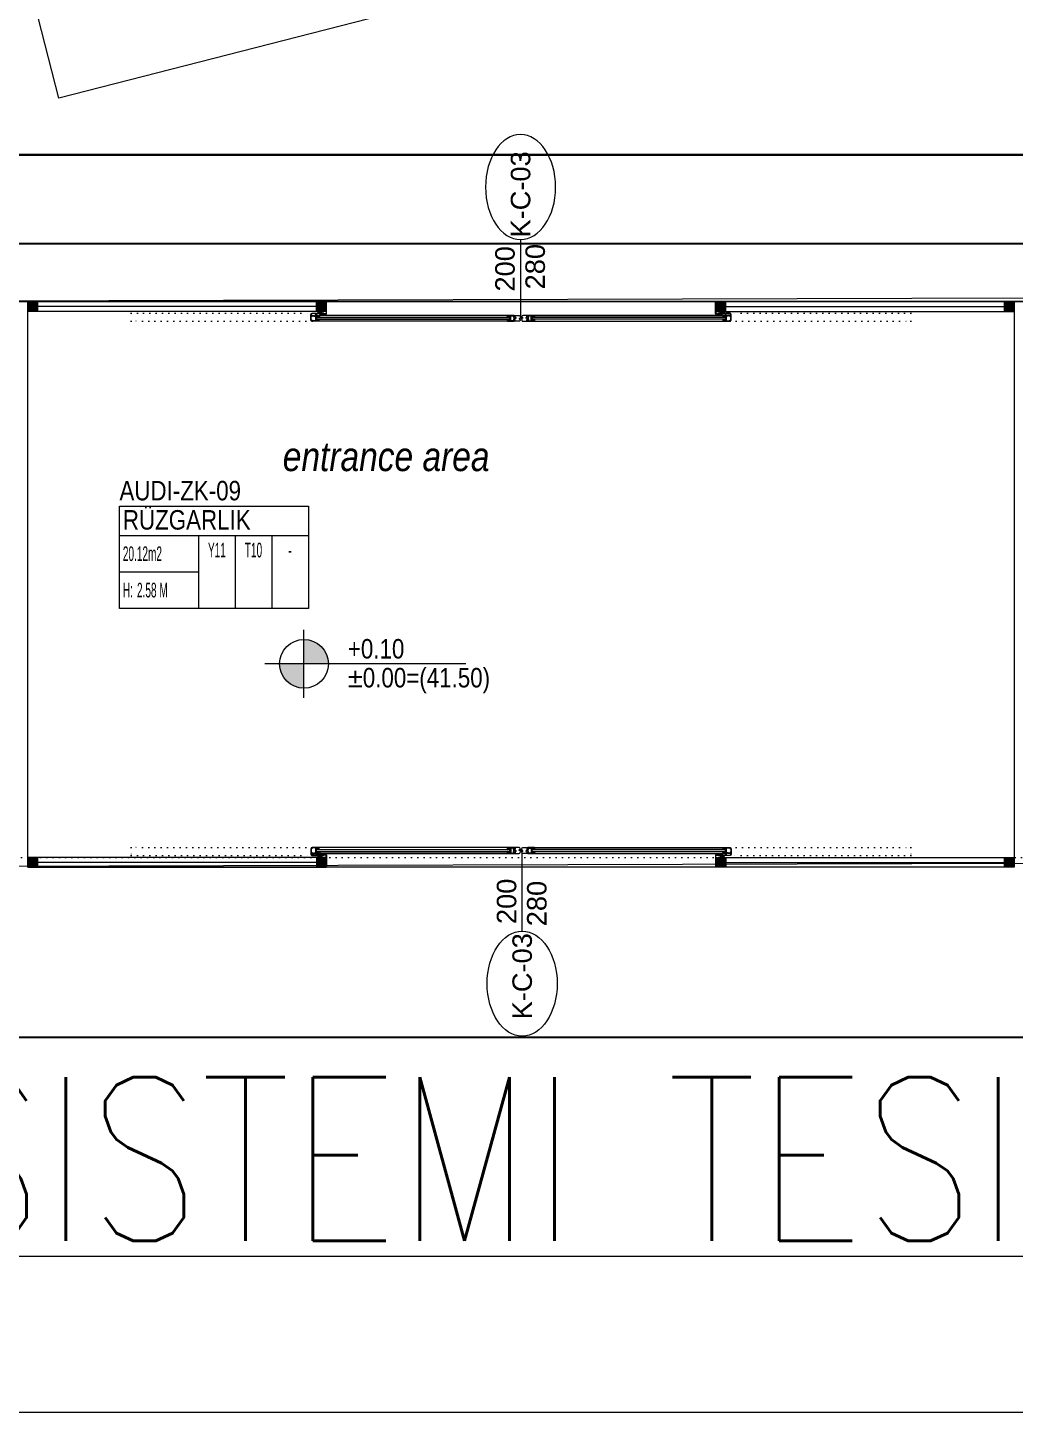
# Model space of a CAD drawing. Extents: x -2050 to 29725, y -1777 to 6820.
# Drawn here: x 3454 to 3960, y 0 to 711 of the extents above; entities that cross this region are included whole.
import ezdxf
from ezdxf.enums import TextEntityAlignment as Align

# ---------------------------------------------------------------- set-up
doc = ezdxf.new("R2010")
doc.units = 0
doc.header["$LTSCALE"] = 25
doc.header["$MEASUREMENT"] = 0
doc.linetypes.add('DOT2', pattern=[0.125, 0, -0.125])
doc.linetypes.add('HIDDEN2', pattern=[4.7625, 3.175, -1.5875])
doc.layers.get('0').update_dxf_attribs({"color": 9, "lineweight": 9})
for name, color, linetype, lineweight in [('04', 9, 'Continuous', 9), ('06D', 9, 'Continuous', 9), ('10', 9, 'Continuous', 9), ('15', 9, 'Continuous', 9), ('20', 9, 'DOT2', 9), ('21', 9, 'Continuous', 9), ('22', 8, 'Continuous', 9), ('40', 9, 'Continuous', 9), ('40A', 9, 'Continuous', 9), ('40B', 9, 'Continuous', 9), ('DATA YER', 30, 'Continuous', 30), ('E-YAZI', 7, 'Continuous', 30)]:
    doc.layers.add(name, color=color, linetype=linetype, lineweight=lineweight)
doc.styles.add('Arial', font='arial.ttf', dxfattribs={"height": 2.5})
doc.styles.add('E-YAZI', font='txttw.shx')
doc.styles.add('MuuM_TEXT-ITALIC', font='ARIALNI.TTF')
doc.styles.add('MuuM_TEXT-STANDART', font='ARIALN.TTF')

# ---------------------------------------------------------------- blocks, each defined once
blk = doc.blocks.new('0_elevationtarget-p')
h = blk.add_hatch(color=256)
h.paths.add_polyline_path([(2.5, 0, 0.414214), (0, 2.5), (0, 0)])
h.paths.add_polyline_path([(0, 0), (-2.5, 0, 0.414214), (0, -2.5)])
blk.add_line((0, -3.5), (0, 3.5))
blk.add_lwpolyline([(16.6, 0), (-4, 0)])
blk.add_circle((0, 0), 2.5)
at = {"style": 'Arial'}
blk.add_attdef('BITMISKOT', text='', height=2, dxfattribs=at).set_placement((4.5, 0), align=Align.BOTTOM_LEFT)
blk.add_attdef('KABAKOT', text='', height=2, dxfattribs=at).set_placement((4.5, -0.59), align=Align.TOP_LEFT)
blk = doc.blocks.new('0_doorno')
blk.add_lwpolyline([(4.5, 0), (12.5, 0)])
blk.add_ellipse((-0.89, 0), major_axis=(-5.39, 0), ratio=0.666667)
at = {"style": 'Arial'}
blk.add_attdef('YUKSEKLIK', text='', height=2, dxfattribs=at).set_placement((5, 12.3), align=Align.TOP_LEFT)
blk.add_attdef('KAPINO', text='', height=2, dxfattribs=at).set_placement((0, 0), align=Align.MIDDLE)
blk.add_attdef('GENISLIK', text='', height=2, dxfattribs=at).set_placement((5, -3.79), align=Align.BOTTOM_LEFT)
blk = doc.blocks.new('Group-321-1')
at = {"lineweight": 0}
for p, q in [((384783.0404, 69371.037), (384783.0455, 69371.0295)), ((384784.4115, 69370.3332), (384784.4025, 69370.333))]:
    blk.add_line(p, q, dxfattribs=at)
blk.add_lwpolyline([(384781.5515, 69367.9843), (384781.749, 69367.6906), (384781.7549, 69367.6863), (384781.7923, 69367.6441), (384781.8263, 69367.6169), (384782.0711, 69367.4613), (384782.3403, 69367.353), (384782.3817, 69367.3414), (384782.4453, 69367.3332), (384782.7991, 69367.344), (384783.0363, 69367.4941), (384783.1021, 69367.5581), (384783.1403, 69367.5843), (384783.2058, 69367.6663), (384783.5053, 69368.2326), (384783.5403, 69368.3322), (384783.689, 69368.5997), (384783.7466, 69368.6084), (384783.8084, 69368.6626), (384783.8147, 69368.6844), (384783.7337, 69368.6844), (384784.4562, 69370.087), (384784.5363, 69370.2162), (384784.6671, 69370.4777), (384784.7897, 69370.7386), (384784.8195, 69370.8587), (384784.8615, 69371.012), (384784.9078, 69371.2302), (384784.8821, 69371.3838), (384784.7923, 69371.511), (384784.3139, 69371.8312), (384783.7777, 69372.0326), (384783.6197, 69372.0318), (384783.48, 69371.9631), (384783.4374, 69371.9222), (384783.3299, 69371.7988), (384783.1493, 69371.5806), (384783.0089, 69371.3289), (384782.8745, 69371.074), (384782.8143, 69370.9298), (384782.099, 69369.5315), (384782.0492, 69369.5901), (384782.0346, 69369.5732), (384782.0266, 69369.4913), (384782.053, 69369.4394), (384781.9224, 69369.1627), (384781.8618, 69369.0762), (384781.5727, 69368.4935), (384781.5478, 69368.4017), (384781.5488, 69368.3546), (384781.5351, 69368.2638), (384781.5515, 69367.9843)], close=True, dxfattribs=at)
for centre, radius, start, end in [((384783.7002, 69371.6914), 0.3498, 77.58661, 129.02756), ((384783.3657, 69370.1215), 1.955, 60.96601, 77.834), ((384784.32, 69371.0452), 1.2443, 132.46554, 142.72442), ((384783.7203, 69371.8273), 0.2984, 161.30494, 177.7436), ((384783.7432, 69371.5713), 0.4025, 118.72004, 140.78477), ((384783.6803, 69371.6404), 0.3125, 79.03531, 114.67967), ((384783.8912, 69371.7489), 0.2436, 127.28492, 150.48206), ((384783.7369, 69371.9408), 0.00701, 14.30738, 65.78767), ((384783.624, 69371.4545), 0.4181, 82.50821, 117.47814), ((384786.16, 69370.0997), 3.0479, 144.45126, 151.44152), ((384783.1339, 69369.6371), 2.3005, 61.70075, 76.26458), ((384782.5383, 69372.3373), 0.9575, 316.21857, 325.7418), ((384783.5084, 69371.8411), 0.0862, 181.34596, 189.63974), ((384783.4275, 69371.8281), 0.00442, 198.85042, 328.86273), ((384784.1759, 69371.7659), 0.0116, 115.48588, 202.83845), ((384784.1827, 69371.7527), 0.0264, 86.25131, 116.60003), ((384784.1802, 69371.7174), 0.0619, 44.04057, 86.06863), ((384783.4781, 69370.0639), 1.955, 47.82213, 64.69011), ((384784.2048, 69371.7798), 0.0437, 204.93665, 291.60104), ((384784.219, 69371.7483), 0.0101, 111.92831, 196.76289), ((384784.245, 69371.7546), 0.0368, 193.51549, 249.2754), ((384784.2267, 69371.7313), 0.0287, 93.47089, 113.70035), ((384784.2157, 69371.751), 0.0129, 292.51497, 43.91301), ((384784.2218, 69371.692), 0.0681, 58.34095, 87.30825), ((384784.2513, 69371.7608), 0.045, 244.61072, 282.68217), ((384784.2665, 69371.7271), 0.0153, 157.39591, 204.46469), ((384784.264, 69371.7268), 0.0131, 105.23805, 152.09254), ((384784.2938, 69371.739), 0.045, 202.97395, 241.04541), ((384784.2396, 69371.7211), 0.0339, 22.28966, 58.16625), ((384784.2575, 69371.7317), 0.0153, 281.19144, 328.26022), ((384784.2684, 69371.7064), 0.0339, 67.48988, 103.36647), ((384784.2588, 69371.7295), 0.0131, 333.56358, 20.41807), ((384784.2924, 69371.7303), 0.0368, 236.38072, 292.14064), ((384784.2551, 69371.6749), 0.0681, 38.34788, 67.31518), ((384784.3065, 69371.7044), 0.0129, 81.74311, 193.14115), ((384784.3363, 69371.7123), 0.0437, 194.05509, 280.71948), ((384784.3025, 69371.7054), 0.0101, 288.89324, 13.72781), ((384784.2842, 69371.7018), 0.0287, 11.95578, 32.18524), ((384784.2999, 69371.6559), 0.0619, 39.58749, 81.61555), ((384783.6081, 69371.2726), 0.5525, 133.02369, 146.12278), ((384783.2195, 69369.5931), 2.3005, 49.39154, 63.95538), ((384784.3419, 69371.6807), 0.0116, 282.81768, 10.17024), ((384784.3272, 69371.6786), 0.0264, 9.05609, 39.40481), ((384793.5272, 69365.622), 11.9668, 150.13727, 152.89723), ((384783.405, 69370.2154), 1.343, 60.01739, 86.68797), ((384800.1056, 69364.1963), 18.1799, 156.13496, 158.24111), ((384784.5586, 69371.2508), 0.3498, 356.62857, 48.06952), ((384865.0479, 69325.7189), 93.6961, 150.803073, 151.627747), ((384777.8715, 69372.8535), 5.6052, 330.89441, 345.16435), ((384783.2749, 69371.4236), 0.0159, 339.0039, 150.39832), ((384784.4941, 69371.4395), 0.2436, 335.17406, 358.37121), ((384784.7399, 69371.4259), 0.00701, 59.86846, 111.34875), ((384784.5288, 69371.2049), 0.3125, 10.97646, 46.62082), ((384783.5314, 69370.1506), 1.343, 38.96815, 65.63874), ((384781.8315, 69372.3216), 3.0479, 334.21461, 341.20486), ((384784.4106, 69371.0507), 0.4181, 8.17799, 43.14791), ((384784.436, 69371.2157), 0.4025, 344.87136, 6.93609), ((384783.6723, 69371.3777), 1.2443, 342.93171, 353.19059), ((384784.6574, 69371.3463), 0.2984, 307.91253, 324.35119), ((384783.7734, 69370.6126), 1.0105, 153.06948, 161.91859), ((384783.1168, 69370.8333), 0.3186, 120.97289, 155.47556), ((384782.9706, 69371.0742), 0.0369, 91.80001, 120.34392), ((384782.963, 69371.0791), 0.0326, 45.48642, 78.55436), ((384782.8486, 69370.9332), 0.2179, 28.76175, 50.98475), ((384784.8286, 69371.1089), 0.00442, 156.7934, 286.8057), ((384784.7921, 69371.1821), 0.0862, 296.01639, 304.31017), ((384784.1506, 69371.1377), 1.1104, 185.59299, 197.27063), ((384768.9056, 69380.2116), 18.1799, 327.41502, 329.52117), ((384785.7608, 69370.6832), 0.9575, 159.91432, 169.43756), ((384822.9409, 69349.5203), 45.4809, 151.91783, 153.89663), ((384776.6075, 69373.5829), 7.1236, 326.0794, 338.11644), ((384782.7341, 69368.9325), 2.0531, 60.68217, 76.50321), ((384784.272, 69370.9318), 0.5525, 339.53334, 352.63243), ((384782.8801, 69368.8575), 2.0531, 49.15292, 64.97396), ((384788.9005, 69367.1922), 5.6052, 140.49177, 154.76171), ((384699.7855, 69410.5499), 93.6961, 334.028379, 334.853054), ((384773.8988, 69375.6976), 11.9668, 332.7589, 335.51885), ((384784.589, 69370.7491), 0.0159, 335.25781, 146.65222), ((384790.2301, 69366.5903), 7.1236, 147.53968, 159.57673), ((384783.8462, 69371.294), 1.1104, 288.38549, 300.06314), ((384784.4389, 69370.1168), 0.2179, 74.67138, 96.89437), ((384784.2014, 69370.2765), 0.3186, 330.18057, 4.68324), ((384784.4908, 69370.2948), 0.0326, 47.10176, 80.1697), ((384784.4824, 69370.2982), 0.0369, 5.3122, 33.85612), ((384782.4965, 69369.975), 0.2388, 70.63493, 104.39061), ((384825.273, 69347.607), 48.3027, 152.0551, 152.17195), ((384782.4028, 69368.6925), 1.5636, 74.98539, 82.5895), ((384783.6393, 69370.6814), 1.0105, 323.73754, 332.58665), ((384821.1879, 69350.0129), 43.565, 152.47687, 153.59071), ((384782.7293, 69369.2079), 0.9545, 86.6279, 100.51602), ((384782.5618, 69370.1533), 0.00585, 151.78048, 223.89891), ((384780.1046, 69371.4451), 2.9727, 314.88555, 333.67662), ((384743.6698, 69390.211), 45.4809, 331.7595, 333.7383), ((384782.8782, 69368.4484), 1.5636, 43.06662, 50.67073), ((384782.0988, 69369.5256), 0.08, 143.47187, 205.34832), ((384782.1495, 69369.4974), 0.1377, 137.16643, 146.60216), ((384967.4628, 69508.0027), 231.379, 216.741616, 216.794011), ((384678.7517, 69458.2208), 136.4506, 319.252602, 319.492588), ((384782.5149, 69369.582), 0.0186, 41.38587, 155.31615), ((384783.958, 69371.212), 2.1585, 228.54216, 243.72242), ((384786.4545, 69368.1856), 2.9727, 151.97951, 170.77058), ((384783.1066, 69369.0142), 0.9545, 25.14011, 39.02822), ((384740.7557, 69390.9906), 48.3027, 333.48418, 333.60103), ((384795.1786, 69363.075), 14.5872, 154.13193, 155.3338), ((384782.9196, 69369.9112), 0.9868, 205.18196, 214.47771), ((384783.9724, 69369.4292), 0.00585, 261.75721, 333.87565), ((384783.8657, 69369.2721), 0.2388, 21.26552, 55.0212), ((384782.1239, 69369.3634), 0.0209, 210.13375, 261.90105), ((384782.1321, 69369.3799), 0.0386, 287.17105, 347.53678), ((384781.9661, 69369.5433), 0.2494, 316.34844, 326.72021), ((384782.1506, 69369.3741), 0.0194, 352.1473, 47.07927), ((384782.2653, 69368.9144), 0.4843, 94.43281, 101.94441), ((384782.1667, 69369.4142), 0.0112, 312.85989, 34.81051), ((384782.228, 69369.389), 0.00831, 38.23228, 92.03083), ((384745.0919, 69389.0738), 43.565, 332.06542, 333.17925), ((384791.1445, 69364.8055), 10.0957, 153.3898, 154.10666), ((384781.4441, 69369.9694), 0.9862, 309.91617, 319.86311), ((384782.122, 69369.3451), 0.00941, 178.27039, 230.32072), ((384782.0852, 69369.2999), 0.0489, 5.77906, 50.98927), ((384782.1316, 69369.3958), 0.0541, 258.6932, 282.71565), ((384781.8012, 69367.5574), 1.667, 81.88637, 84.9423), ((384782.0501, 69369.2603), 0.0543, 255.44862, 293.85951), ((384782.0653, 69369.2123), 0.00351, 147.65254, 275.80128), ((384782.0803, 69369.2075), 0.00659, 121.6403, 166.77146), ((384784.0189, 69371.1807), 2.1585, 241.9337, 257.11397), ((384783.0277, 69368.3243), 1.3873, 142.81626, 147.17964), ((384782.3152, 69369.2019), 0.2415, 178.31118, 202.80165), ((384782.2724, 69369.0259), 0.196, 137.86982, 155.43476), ((384787.0532, 69366.1374), 5.9654, 150.48594, 156.73647), ((384782.1584, 69369.074), 0.0723, 153.7582, 202.5543), ((384783.5356, 69369.0581), 0.0186, 330.33998, 84.27025), ((384789.1281, 69366.4456), 7.5187, 159.68697, 166.35156), ((384782.0818, 69369.0554), 0.00481, 20.93843, 175.93169), ((384782.8576, 69369.5029), 0.8909, 210.02521, 235.56573), ((384916.0429, 69336.4165), 136.4506, 166.163538, 166.403525), ((384783.6274, 69370.5018), 2.1511, 233.76937, 242.93532), ((384783.546, 69368.7124), 0.00831, 33.62529, 87.42384), ((384783.1387, 69368.4661), 0.4843, 23.71172, 31.22332), ((384784.4746, 69368.4138), 0.9862, 165.79302, 175.73995), ((384783.5945, 69368.6292), 0.0386, 138.11935, 198.48507), ((384783.5791, 69368.6408), 0.0194, 78.57685, 133.50883), ((384783.8241, 69368.5896), 0.2494, 158.93592, 169.30769), ((384783.6023, 69368.6773), 0.0112, 90.84562, 172.79624), ((384788.1969, 69600.0219), 231.379, 268.862115, 268.914511), ((384783.7323, 69368.6871), 0.08, 280.3078, 342.18425), ((384783.6798, 69368.7118), 0.1377, 339.05397, 348.48969), ((384783.6345, 69370.4982), 2.1511, 242.7208, 251.88675), ((384774.6241, 69373.2856), 10.0957, 331.54946, 332.26633), ((384783.5569, 69368.5444), 0.0489, 74.66686, 119.87707), ((384770.8666, 69375.5547), 14.5872, 330.32233, 331.52419), ((384783.6078, 69368.6381), 0.0541, 202.94048, 226.96292), ((384783.5722, 69368.6007), 0.00941, 255.33541, 307.38574), ((384783.5859, 69368.613), 0.0209, 223.75508, 275.52238), ((384783.5672, 69369.5788), 0.9868, 271.17841, 280.47417), ((384781.8971, 69368.3577), 0.3521, 155.6746, 172.82724), ((384783.2716, 69369.2904), 0.8909, 250.0904, 275.63091), ((384783.3307, 69368.4723), 0.0723, 283.10183, 331.89793), ((384783.2251, 69368.5368), 0.196, 330.22137, 347.7863), ((384783.3432, 69368.6743), 0.2415, 282.85447, 307.34495), ((384783.4846, 69368.4866), 0.00659, 318.88467, 4.01582), ((384783.5452, 69368.4928), 0.0543, 191.79662, 230.20751), ((384783.4973, 69368.4773), 0.00351, 209.85485, 338.00359), ((384782.3066, 69367.2979), 1.667, 40.71383, 43.76976), ((384781.2507, 69368.3722), 0.2986, 356.60672, 5.66016), ((384777.1322, 69372.6032), 7.5187, 319.30457, 325.96916), ((384783.3602, 69368.3991), 0.00481, 309.72444, 104.7177), ((384781.8007, 69368.141), 0.2809, 142.99801, 163.90702), ((384764.3472, 69370.8859), 17.3868, 351.32617, 351.63129), ((384781.6108, 69368.2877), 0.0411, 126.43126, 146.97652), ((384781.5894, 69368.3179), 0.00398, 74.79118, 133.78563), ((384781.5845, 69368.3135), 0.0102, 1.6376, 54.39629), ((384781.5006, 69368.3013), 0.0949, 358.81699, 7.38389), ((384782.2012, 69368.2894), 0.6058, 179.06594, 219.47978), ((384782.2148, 69368.7415), 1.3873, 338.47648, 342.83987), ((384782.1373, 69368.159), 0.6112, 170.0439, 196.59906), ((384783.574, 69367.6511), 1.8423, 162.01986, 174.32836), ((384778.0913, 69370.7376), 5.9654, 328.91966, 335.17019), ((384782.3166, 69368.2853), 0.8221, 201.47616, 226.33924), ((384782.1191, 69367.7954), 0.3803, 174.31047, 196.66974), ((384781.9405, 69367.6889), 0.1449, 160.42148, 200.18277), ((384781.8274, 69367.732), 0.0243, 63.76495, 169.99527), ((384784.0992, 69371.3805), 4.2739, 238.04892, 242.63411), ((384781.9367, 69367.8086), 0.2189, 213.43665, 228.87327), ((384781.3493, 69368.793), 1.8423, 311.32776, 323.63627), ((384782.901, 69367.8424), 0.3521, 312.82889, 329.98153), ((384781.8626, 69367.7093), 0.0958, 222.86726, 244.00748), ((384781.8298, 69367.649), 0.0272, 202.20177, 232.28434), ((384782.6953, 69368.7143), 1.3999, 231.62456, 243.52038), ((384784.0734, 69371.3937), 4.2739, 243.02202, 247.60721), ((384783.2896, 69367.3257), 0.2986, 119.99597, 129.0494), ((384781.9795, 69367.566), 0.00393, 106.148, 191.23563), ((384781.9926, 69367.569), 0.0174, 192.47252, 226.43384), ((384781.9842, 69367.5477), 0.0228, 79.74326, 104.67435), ((384782.0763, 69367.6572), 0.139, 226.48129, 253.24184), ((384781.9679, 69367.4673), 0.1048, 43.02745, 79.064), ((384782.0325, 69367.5354), 0.00393, 108.00787, 193.0955), ((384782.0455, 69367.5388), 0.0174, 194.33239, 228.2937), ((384782.0378, 69367.5173), 0.0228, 81.60313, 106.53421), ((384782.1264, 69367.6297), 0.139, 228.34115, 255.10171), ((384782.043, 69367.5459), 0.0229, 252.85277, 277.47636), ((384782.0242, 69367.4364), 0.1048, 44.88731, 80.92386), ((384782.0223, 69367.5184), 0.0302, 24.43778, 42.48024), ((384782.0457, 69367.5282), 0.00493, 273.68219, 33.68219), ((384782.0856, 69367.5071), 0.00493, 90.11407, 210.11407), ((384782.0905, 69367.4822), 0.0302, 81.31602, 99.35848), ((384782.0783, 69367.4086), 0.1048, 44.73227, 80.76882), ((384782.0769, 69367.4892), 0.0302, 26.29765, 44.3401), ((384782.6682, 69368.0497), 0.6058, 266.17635, 306.59018), ((384782.7811, 69367.6377), 0.2809, 321.7491, 342.65812), ((384783.0862, 69367.4874), 0.0949, 118.27223, 126.83913), ((384795.1854, 69355.0563), 17.3868, 134.02483, 134.32996), ((384783.0473, 69367.5626), 0.0102, 71.25983, 124.01853), ((384783.0109, 69367.569), 0.0411, 338.6796, 359.22486), ((384783.048, 69367.5692), 0.00398, 351.87049, 50.86494), ((384782.7254, 69368.6988), 1.3999, 242.13575, 254.03156), ((384782.1019, 69367.5147), 0.0229, 206.3199, 230.94349), ((384782.1758, 69367.6043), 0.139, 230.55442, 257.31497), ((384782.0967, 69367.5174), 0.0229, 254.71264, 279.33622), ((384782.0999, 69367.4998), 0.00493, 275.54206, 35.54205), ((384782.1404, 69367.4796), 0.00493, 91.97393, 211.97394), ((384782.1563, 69367.4877), 0.0229, 208.17977, 232.80335), ((384782.146, 69367.4549), 0.0302, 83.17589, 101.21835), ((384782.2273, 69367.5797), 0.139, 232.41428, 259.17484), ((384782.1491, 69367.4857), 0.0174, 257.36242, 291.32374), ((384782.1362, 69367.3809), 0.1048, 46.59213, 82.62868), ((384782.1361, 69367.4668), 0.0228, 19.12192, 44.053), ((384782.1539, 69367.4731), 0.00393, 292.56063, 17.64826), ((384782.2044, 69367.4602), 0.0174, 259.22229, 293.1836), ((384782.1921, 69367.441), 0.0228, 20.98178, 45.91286), ((384782.2096, 69367.4478), 0.00393, 294.42049, 19.50812), ((384782.4333, 69367.421), 0.0243, 315.66086, 61.89118), ((384782.5995, 69367.9217), 0.6112, 289.05706, 315.61223), ((384782.3323, 69367.4878), 0.1449, 285.47336, 325.23464), ((384782.3147, 69367.695), 0.3803, 288.98638, 311.34565), ((384782.3942, 69367.4364), 0.0958, 241.64864, 262.78887), ((384782.3644, 69367.3745), 0.0272, 253.37179, 283.45435), ((384782.4317, 69367.5545), 0.2189, 256.78285, 272.21947), ((384782.5977, 69368.1411), 0.8221, 259.31689, 284.17997)]:
    blk.add_arc(centre, radius, start, end, dxfattribs=at)
blk = doc.blocks.new('p-audi_arac')
at = {"layer": '06D', "lineweight": 0, "flags": 128}
blk.add_lwpolyline([(695.6, 0.8), (-4.4, 0.8), (-4.4, 400.8), (695.6, 400.8)], close=True, dxfattribs=at)
at = {"layer": '04', "xscale": 100, "yscale": 100, "zscale": 100, "rotation": 117.1763778173342}
blk.add_blockref('Group-321-1', (23745751.03, -31061967.79), dxfattribs=at)
blk = doc.blocks.new('HHIMA10-IZQUIERDA$0$JUHI08')
blk.add_lwpolyline([(27, 9.7, -0.414214), (26.8, 9.5), (26, 9.5), (26, 8.5), (27, 8.5), (26, 6), (26, 0), (23.5, -2.5), (22, -2.5), (21.5, -3), (21, -2.5), (20.5, -2.5), (20, -3), (19.5, -2.5), (19, -2.5), (18.5, -3), (18, -2.5), (17.5, -2.5), (17, -3), (16.5, -2.5), (14.3, -2.5, -0.377964), (11.7, -2.5), (7.5, -2.5), (7, -3), (6.5, -2.5), (2.5, -2.5), (0, 0), (0, 6), (-1, 8.5), (0, 8.5), (0, 9.5), (-0.8, 9.5, -0.414214), (-1, 9.7), (-1, 9.9, -0.339454), (0.1, 11.4), (7.1, 13.5, -1), (7.5, 12.1), (7.1, 12, 0.330788), (5, 9.2), (5, 7.5), (6.9, 5.6, -1), (6.2, 5), (5, 6.2), (5, 3.5), (6.9, 1.6, -1), (6.2, 1), (5, 2.2), (5, -1), (11.7, -1, 0.377964), (14.3, -1), (21, -1), (21, 2.2), (19.8, 1, -1), (19.1, 1.6), (21, 3.5), (21, 6.2), (19.8, 5, -1), (19.1, 5.6), (21, 7.5), (21, 9.2, 0.330788), (18.9, 12), (18.5, 12.1, -1), (18.9, 13.5), (25.9, 11.4, -0.339454), (27, 9.9)], format="xyb", close=True)
for points in [[(3.5, 8), (3.5, 11), (1.5, 10.5), (1.5, 8)], [(3.5, 3.8), (3.5, 6.8), (1.5, 6.8), (1.5, 3.8)], [(2.5, -0.5), (3.5, -0.5), (3.5, 2.5), (1.5, 2.5), (1.5, 0.5)], [(22.5, 11), (22.5, 8), (24.5, 8), (24.5, 10.5)], [(22.5, 6.8), (22.5, 3.8), (24.5, 3.8), (24.5, 6.8)], [(24.5, 0.5), (23.5, -0.5), (22.5, -0.5), (22.5, 2.5), (24.5, 2.5)]]:
    blk.add_lwpolyline(points, close=True)
blk = doc.blocks.new('prf-10x10')
blk.add_lwpolyline([(-5, -5), (5, -5), (5, 5), (-5, 5)], close=True)
at = {"color": 255}
blk.add_solid([(-5, -5), (5, -5), (-5, 5), (5, 5)], dxfattribs=at)
at = {"layer": '10'}
blk.add_point((0, 0), dxfattribs=at)
blk = doc.blocks.new('*U80')
at = {"layer": '06D'}
blk.add_lwpolyline([(5, 0), (153.08, 0), (153.08, 5), (5, 5)], close=True, dxfattribs=at)
at = {"layer": '15'}
blk.add_lwpolyline([(153.08, 2.5), (5, 2.5)], dxfattribs=at)
at = {"layer": '10', "xscale": 0.5, "yscale": 0.5, "rotation": 270}
for p in [(2.5, 2.5), (150.58, 2.5)]:
    blk.add_blockref('prf-10x10', p, dxfattribs=at)
blk = doc.blocks.new('*U81')
at = {"layer": '06D'}
blk.add_lwpolyline([(5, 0), (153, 0), (153, 5), (5, 5)], close=True, dxfattribs=at)
at = {"layer": '15'}
blk.add_lwpolyline([(153, 2.5), (5, 2.5)], dxfattribs=at)
at = {"layer": '10', "xscale": 0.5, "yscale": 0.5, "rotation": 270}
for p in [(2.5, 2.5), (150.5, 2.5)]:
    blk.add_blockref('prf-10x10', p, dxfattribs=at)
blk = doc.blocks.new('p-kapı-kayar')
for p, q in [((-17.64, 2.07), (-17.75, 1.45)), ((-17.33, 1.45), (-17.42, 2.07)), ((185.75, 1.45), (185.84, 2.07)), ((186.06, 2.07), (186.17, 1.45))]:
    blk.add_line(p, q)
at = {"linetype": 'Continuous', "flags": 128}
for points in [[(-17.34, 2.06), (-17.34, 1.91), (-15.89, 1.91, 0.414214), (-15.59, 2.21), (-15.59, 3.11), (-15.64, 3.16), (-15.59, 3.21), (-15.59, 6.06), (-15.64, 6.11), (-15.59, 6.16), (-15.59, 7.91), (-15.67, 8.23, 0.344151), (-15.77, 8.31), (-15.79, 8.31), (-15.79, 2.21, -0.414214), (-15.89, 2.11), (-16.89, 2.11), (-16.89, 2.31, 0.414214), (-16.99, 2.41), (-17.99, 2.41), (-17.99, 3.4), (-18.19, 3.4), (-18.19, 3.3), (-19.89, 3.3), (-19.89, 3.4), (-20.09, 3.4), (-20.09, 3.1), (-19.64, 3.1), (-19.59, 3.15), (-19.54, 3.1), (-18.19, 3.1), (-18.19, 2.06), (-19.09, 2.06), (-19.09, 1.91), (-17.74, 1.91), (-17.74, 2.06), (-17.99, 2.06), (-17.99, 2.19), (-17.09, 2.19), (-17.09, 2.06)], [(185.76, 2.06), (185.76, 1.91), (184.31, 1.91, -0.414214), (184.01, 2.21), (184.01, 3.11), (184.06, 3.16), (184.01, 3.21), (184.01, 6.06), (184.06, 6.11), (184.01, 6.16), (184.01, 7.91), (184.09, 8.23, -0.344151), (184.19, 8.31), (184.21, 8.31), (184.21, 2.21, 0.414214), (184.31, 2.11), (185.31, 2.11), (185.31, 2.31, -0.414214), (185.41, 2.41), (186.41, 2.41), (186.41, 3.4), (186.61, 3.4), (186.61, 3.3), (188.31, 3.3), (188.31, 3.4), (188.51, 3.4), (188.51, 3.1), (188.06, 3.1), (188.01, 3.15), (187.96, 3.1), (186.61, 3.1), (186.61, 2.06), (187.51, 2.06), (187.51, 1.91), (186.16, 1.91), (186.16, 2.06), (186.41, 2.06), (186.41, 2.19), (185.51, 2.19), (185.51, 2.06)]]:
    blk.add_lwpolyline(points, format="xyb", close=True, dxfattribs=at)
at = {"ltscale": 1000}
for points in [[(-19.5, -1.49), (-19.5, -1.69), (-22.9, -1.69, -0.414214), (-23.5, -1.09), (-23.5, -0.24), (-23.45, -0.19), (-23.5, -0.14), (-23.5, 0.86), (-23.45, 0.91), (-23.5, 0.96), (-23.5, 1.81, -0.414214), (-22.9, 2.41), (-20.98, 2.41, -1), (-20.98, 2.26), (-22.9, 2.26, 0.085164), (-23.05, 2.23), (-23.05, 2.01, -1), (-23.15, 2.01), (-23.15, 2.13, 0.63755), (-23.19, 2.15, 0.221337), (-23.35, 1.81), (-23.35, 1.41, 1), (-23.15, 1.41), (-23.15, 1.46, -1), (-23.05, 1.46), (-23.05, 1.41, 0.414214), (-22.95, 1.31), (-21.75, 1.31, -1), (-21.75, 1.21), (-21.85, 1.21, 1), (-21.85, 1.11), (-21.51, 1.11), (-21.48, 1.08), (-21.45, 1.11), (-21.1, 1.11, 1), (-21.1, 1.21), (-21.2, 1.21, -1), (-21.2, 1.31), (-19.5, 1.31), (-19.5, 1.11, -0.414214), (-19.6, 1.01), (-19.7, 1.01), (-19.7, 1.11, 0.414214), (-19.75, 1.16), (-20.2, 1.16), (-20.2, 1.11, -0.414214), (-20.3, 1.01), (-20.4, 1.01), (-20.4, 1.11, 0.414214), (-20.45, 1.16), (-20.85, 1.16, 0.414214), (-20.9, 1.11), (-20.9, -1.49, 0.414214), (-20.85, -1.54), (-20.45, -1.54, 0.414214), (-20.4, -1.49), (-20.4, -1.39), (-20.3, -1.39, -0.414214), (-20.2, -1.49), (-20.2, -1.54), (-19.75, -1.54, 0.414214), (-19.7, -1.49), (-19.7, -1.39), (-19.6, -1.39, -0.414214)], [(-23.23, -1.41, -0.196262), (-23.35, -1.09), (-23.35, 1.06, -0.414214), (-23.25, 1.16), (-23.15, 1.16, -0.414214), (-23.05, 1.06), (-23.05, 0.81), (-22.9, 0.81), (-22.9, 1.06, -0.414214), (-22.8, 1.16), (-22.1, 1.16, -0.414214), (-22.05, 1.11), (-22.05, 1.01, 0.414214), (-22, 0.96), (-21.15, 0.96, -0.414214), (-21.05, 0.86), (-21.05, -1.44, -0.414214), (-21.15, -1.54), (-22.8, -1.54, -0.414214), (-22.9, -1.44), (-22.9, -1.19), (-23.05, -1.19), (-23.05, -1.34, -0.671875)], [(78.67, -1.54), (78.27, -1.54, -0.414214), (78.22, -1.49), (78.22, -1.39), (78.12, -1.39, 0.414214), (78.02, -1.49), (78.02, -1.54), (77.57, -1.54, -0.414214), (77.52, -1.49), (77.52, -1.39), (77.42, -1.39, 0.414214), (77.32, -1.49), (77.32, -1.69), (80.73, -1.69, 0.365977), (81.32, -1.19), (80.92, -1.19), (80.92, -0.92, 0.414214), (80.87, -0.87), (80.82, -0.87, 0.414214), (80.77, -0.92), (80.77, -1.04), (80.47, -1.04), (80.47, -0.74, 0.414214), (80.42, -0.69), (80.37, -0.69, 0.414214), (80.32, -0.74), (80.32, -0.89), (80.35, -0.92), (80.32, -0.95), (80.32, -1.09, 0.414214), (80.42, -1.19), (80.72, -1.19, -0.414214), (80.77, -1.24, 0.414214), (80.87, -1.34), (80.91, -1.34, -0.760399), (80.94, -1.44, -0.136106), (80.73, -1.49), (79.07, -1.49, -0.414214), (78.97, -1.39), (78.97, 1.01, -0.414214), (79.07, 1.11), (80.73, 1.11, -0.136106), (80.94, 1.05, -0.760399), (80.91, 0.96), (80.87, 0.96, 0.414214), (80.77, 0.86, -0.414214), (80.72, 0.81), (80.42, 0.81, 0.414214), (80.32, 0.71), (80.32, 0.36, 0.414214), (80.37, 0.31), (80.42, 0.31, 0.414214), (80.47, 0.36), (80.47, 0.66), (80.77, 0.66), (80.77, 0.53, 0.414214), (80.82, 0.48), (80.87, 0.48, 0.414214), (80.92, 0.53), (80.92, 0.81), (81.32, 0.81, 0.365977), (80.73, 1.31), (77.32, 1.31), (77.32, 1.11, 0.414214), (77.42, 1.01), (77.52, 1.01), (77.52, 1.11, -0.414214), (77.57, 1.16), (78.02, 1.16), (78.02, 1.11, 0.414214), (78.12, 1.01), (78.22, 1.01), (78.22, 1.11, -0.414214), (78.27, 1.16), (78.67, 1.16, -0.414214), (78.72, 1.11), (78.72, -1.49, -0.414214)], [(89.75, -1.54), (90.15, -1.54, 0.414214), (90.2, -1.49), (90.2, -1.39), (90.3, -1.39, -0.414214), (90.4, -1.49), (90.4, -1.54), (90.85, -1.54, 0.414214), (90.9, -1.49), (90.9, -1.39), (91, -1.39, -0.414214), (91.1, -1.49), (91.1, -1.69), (87.69, -1.69, -0.365977), (87.1, -1.19), (87.5, -1.19), (87.5, -0.92, -0.414214), (87.55, -0.87), (87.6, -0.87, -0.414214), (87.65, -0.92), (87.65, -1.04), (87.95, -1.04), (87.95, -0.74, -0.414214), (88, -0.69), (88.05, -0.69, -0.414214), (88.1, -0.74), (88.1, -0.89), (88.07, -0.92), (88.1, -0.95), (88.1, -1.09, -0.414214), (88, -1.19), (87.7, -1.19, 0.414214), (87.65, -1.24, -0.414214), (87.55, -1.34), (87.51, -1.34, 0.760399), (87.48, -1.44, 0.136106), (87.69, -1.49), (89.35, -1.49, 0.414214), (89.45, -1.39), (89.45, 1.01, 0.414214), (89.35, 1.11), (87.69, 1.11, 0.136106), (87.48, 1.05, 0.760399), (87.51, 0.96), (87.55, 0.96, -0.414214), (87.65, 0.86, 0.414214), (87.7, 0.81), (88, 0.81, -0.414214), (88.1, 0.71), (88.1, 0.36, -0.414214), (88.05, 0.31), (88, 0.31, -0.414214), (87.95, 0.36), (87.95, 0.66), (87.65, 0.66), (87.65, 0.53, -0.414214), (87.6, 0.48), (87.55, 0.48, -0.414214), (87.5, 0.53), (87.5, 0.81), (87.1, 0.81, -0.365977), (87.69, 1.31), (91.1, 1.31), (91.1, 1.11, -0.414214), (91, 1.01), (90.9, 1.01), (90.9, 1.11, 0.414214), (90.85, 1.16), (90.4, 1.16), (90.4, 1.11, -0.414214), (90.3, 1.01), (90.2, 1.01), (90.2, 1.11, 0.414214), (90.15, 1.16), (89.75, 1.16, 0.414214), (89.7, 1.11), (89.7, -1.49, 0.414214)], [(187.92, -1.49), (187.92, -1.69), (191.32, -1.69, 0.414214), (191.92, -1.09), (191.92, -0.24), (191.87, -0.19), (191.92, -0.14), (191.92, 0.86), (191.87, 0.91), (191.92, 0.96), (191.92, 1.81, 0.414214), (191.32, 2.41), (189.4, 2.41, 1), (189.4, 2.26), (191.32, 2.26, -0.085164), (191.47, 2.23), (191.47, 2.01, 1), (191.57, 2.01), (191.57, 2.13, -0.63755), (191.61, 2.15, -0.221337), (191.77, 1.81), (191.77, 1.41, -1), (191.57, 1.41), (191.57, 1.46, 1), (191.47, 1.46), (191.47, 1.41, -0.414214), (191.37, 1.31), (190.17, 1.31, 1), (190.17, 1.21), (190.27, 1.21, -1), (190.27, 1.11), (189.93, 1.11), (189.9, 1.08), (189.87, 1.11), (189.52, 1.11, -1), (189.52, 1.21), (189.62, 1.21, 1), (189.62, 1.31), (187.92, 1.31), (187.92, 1.11, 0.414214), (188.02, 1.01), (188.12, 1.01), (188.12, 1.11, -0.414214), (188.17, 1.16), (188.62, 1.16), (188.62, 1.11, 0.414214), (188.72, 1.01), (188.82, 1.01), (188.82, 1.11, -0.414214), (188.87, 1.16), (189.27, 1.16, -0.414214), (189.32, 1.11), (189.32, -1.49, -0.414214), (189.27, -1.54), (188.87, -1.54, -0.414214), (188.82, -1.49), (188.82, -1.39), (188.72, -1.39, 0.414214), (188.62, -1.49), (188.62, -1.54), (188.17, -1.54, -0.414214), (188.12, -1.49), (188.12, -1.39), (188.02, -1.39, 0.414214)], [(191.65, -1.41, 0.196262), (191.77, -1.09), (191.77, 1.06, 0.414214), (191.67, 1.16), (191.57, 1.16, 0.414214), (191.47, 1.06), (191.47, 0.81), (191.32, 0.81), (191.32, 1.06, 0.414214), (191.22, 1.16), (190.52, 1.16, 0.414214), (190.47, 1.11), (190.47, 1.01, -0.414214), (190.42, 0.96), (189.57, 0.96, 0.414214), (189.47, 0.86), (189.47, -1.44, 0.414214), (189.57, -1.54), (191.22, -1.54, 0.414214), (191.32, -1.44), (191.32, -1.19), (191.47, -1.19), (191.47, -1.34, 0.671875)]]:
    blk.add_lwpolyline(points, format="xyb", close=True, dxfattribs=at)
for points in [[(-20.4, 2.39), (-18.48, 2.39, -1), (-18.48, 2.24), (-20.4, 2.24), (-20.55, 2.22), (-20.55, 1.99, -1), (-20.65, 1.99), (-20.65, 2.12, 0.63755), (-20.69, 2.14), (-20.85, 1.79), (-20.85, 1.39, 1), (-20.65, 1.39), (-20.65, 1.44, -1), (-20.55, 1.44), (-20.55, 1.39, 0.414214), (-20.45, 1.29), (-19.25, 1.29, -1), (-19.25, 1.19), (-19.35, 1.19, 1), (-19.35, 1.09), (-19.01, 1.09), (-18.98, 1.06), (-18.95, 1.09), (-18.6, 1.09, 1), (-18.6, 1.19), (-18.7, 1.19, -1), (-18.7, 1.29), (83.23, 1.29, -0.365977), (83.82, 0.79), (83.75, 0.79), (83.75, 0.41), (84.21, 0.05), (84.21, 0), (84.19, -0.04), (84.13, -0.08, -0.068877), (83.67, -0.22, -0.025103), (83.39, -0.25, 0.44249), (83.29, -0.42), (83.3, -0.49), (83.45, -0.68), (83.66, -0.77), (83.79, -0.8), (83.79, -0.96), (83.75, -1.18), (83.75, -1.21), (83.82, -1.21, -0.365977), (83.23, -1.71), (-20.4, -1.71, -0.414214), (-21, -1.11), (-21, -0.26), (-20.95, -0.21), (-21, -0.16), (-21, 0.84), (-20.95, 0.89), (-21, 0.94), (-21, 1.79, -0.414214), (-20.4, 2.39)], [(85.19, 1.29, 0.365977), (84.6, 0.79), (84.67, 0.76), (84.63, 0.54), (84.63, 0.38), (84.91, 0.3), (84.97, 0.26), (85.12, 0.07, -0.207783), (85.09, -0.15, -0.31764), (85.03, -0.17), (84.75, -0.2), (84.43, -0.27), (84.29, -0.33), (84.23, -0.38), (84.21, -0.42), (84.21, -0.47), (84.67, -0.82), (84.67, -1.18), (84.6, -1.21, 0.365977), (85.19, -1.71), (188.82, -1.71, 0.414214), (189.42, -1.11), (189.42, -0.26), (189.37, -0.21), (189.42, -0.16), (189.42, 0.84), (189.37, 0.89), (189.42, 0.94), (189.42, 1.79, 0.414214), (188.82, 2.39), (186.9, 2.39, 1), (186.9, 2.24), (188.82, 2.24), (188.97, 2.22), (188.97, 1.99, 1), (189.07, 1.99), (189.07, 2.12, -0.63755), (189.11, 2.14, -0.465478), (189.11, 2.14, -0.221337), (189.27, 1.79), (189.27, 1.39, -1), (189.07, 1.39), (189.07, 1.44, 1), (188.97, 1.44), (188.97, 1.39, -0.414214), (188.87, 1.29), (85.19, 1.29)]]:
    blk.add_lwpolyline(points, format="xyb", close=True)
for points in [[(-17.87, 2.19), (-17.87, 2.07), (-17.21, 2.07), (-17.21, 2.19)], [(81.49, -0.13), (81.55, -0.11), (81.63, -0.07), (81.69, -0.02), (81.71, 0.01), (81.71, 0.06), (81.25, 0.42), (81.25, 0.78), (80.94, 0.78), (80.94, 0.42), (80.74, 0.42), (80.74, 0.6), (80.73, 0.61), (80.68, 0.6), (80.49, 0.4), (80.49, -0.85), (80.68, -1.04), (80.73, -1.05), (80.74, -1.04), (80.74, -0.86), (80.94, -0.86), (80.94, -1.17), (81.25, -1.17), (81.29, -0.94), (81.29, -0.79), (81.16, -0.76), (81.01, -0.7), (80.95, -0.67), (80.87, -0.57), (80.8, -0.48), (80.79, -0.41), (80.8, -0.31), (80.83, -0.26), (80.89, -0.23), (81.17, -0.21), (81.38, -0.16)], [(86.93, -0.13), (86.87, -0.11), (86.79, -0.07), (86.73, -0.02), (86.71, 0.01), (86.71, 0.06), (87.17, 0.42), (87.17, 0.78), (87.48, 0.78), (87.48, 0.42), (87.68, 0.42), (87.68, 0.6), (87.69, 0.61), (87.74, 0.6), (87.93, 0.4), (87.93, -0.85), (87.74, -1.04), (87.69, -1.05), (87.68, -1.04), (87.68, -0.86), (87.48, -0.86), (87.48, -1.17), (87.17, -1.17), (87.13, -0.94), (87.13, -0.79), (87.26, -0.76), (87.41, -0.7), (87.47, -0.67), (87.55, -0.57), (87.62, -0.48), (87.63, -0.41), (87.62, -0.31), (87.59, -0.26), (87.53, -0.23), (87.25, -0.21), (87.04, -0.16)], [(186.29, 2.19), (186.29, 2.07), (185.63, 2.07), (185.63, 2.19)]]:
    blk.add_lwpolyline(points, close=True)
at = {"layer": '06D'}
for p, q in [((77.32, 1.31), (-20.35, 1.31)), ((91.1, 1.31), (188.77, 1.31)), ((77.32, -1.69), (-19.5, -1.69)), ((91.1, -1.69), (187.92, -1.69))]:
    blk.add_line(p, q, dxfattribs=at)
at = {"layer": '15'}
for p, q in [((-20.59, 0.32), (-20.59, -0.68)), ((-20.59, 0.32), (78.43, 0.32)), ((78.43, 0.32), (78.43, -0.68)), ((89.99, 0.32), (89.99, -0.68)), ((189.01, 0.32), (89.99, 0.32)), ((189.01, 0.32), (189.01, -0.68)), ((-20.59, -0.68), (78.43, -0.68)), ((189.01, -0.68), (89.99, -0.68))]:
    blk.add_line(p, q, dxfattribs=at)
at = {"layer": '20'}
for points in [[(-22.9, -1.69), (-115.79, -1.69), (-115.79, 2.41), (-22.9, 2.41)], [(191.32, -1.69), (284.21, -1.69), (284.21, 2.41), (191.32, 2.41)]]:
    blk.add_lwpolyline(points, dxfattribs=at)
at = {"xscale": -1, "rotation": 180}
blk.add_blockref('*U80', (-168.79, 8.4), dxfattribs=at)
at = {"rotation": 180}
blk.add_blockref('*U81', (337.21, 8.4), dxfattribs=at)
at = {"yscale": 0.1, "zscale": 0.1}
for p, xscale, rotation in [((-20.6, 1.11), 0.1, 270), ((78.42, -1.49), 0.1, 90), ((90, -1.49), -0.1, 270), ((189.02, 1.11), -0.1, 90)]:
    blk.add_blockref('HHIMA10-IZQUIERDA$0$JUHI08', p, dxfattribs=dict(at, xscale=xscale, rotation=rotation))
blk = doc.blocks.new('0_roomno2-flat-3')
at = {"layer": '21'}
blk.add_lwpolyline([(96.88, -52.5), (0, -52.5), (0, 0), (96.88, 0)], close=True, dxfattribs=at)
for points in [[(0, -15), (96.88, -15)], [(40.62, -15), (40.62, -52.5)], [(59.38, -15), (59.38, -52.5)], [(78.12, -15), (78.12, -52.5)], [(0, -33.75), (40.62, -33.75)]]:
    blk.add_lwpolyline(points, dxfattribs=at)
at = {"layer": '21', "style": 'MuuM_TEXT-STANDART', "width": 0.6}
blk.add_text('H:', height=7.5, dxfattribs=at).set_placement((1.75, -43.04), align=Align.MIDDLE_LEFT)
at = {"layer": '21', "style": 'Arial'}
blk.add_attdef('ODANO', (0, 5.85), '', height=10, dxfattribs=at)
blk.add_attdef('MEKANADI', text='', height=10, dxfattribs=at).set_placement((1.75, -15), align=Align.BOTTOM_LEFT)
at = {"layer": '21', "style": 'MuuM_TEXT-STANDART', "width": 0.6}
for tag, p in [('M2', (1.75, -24.38)), ('TEMIZTAVANYUKSEKLIGI', (9, -43.04))]:
    blk.add_attdef(tag, text='', height=7.5, dxfattribs=at).set_placement(p, align=Align.MIDDLE_LEFT)
for tag, p in [('YER01', (50, -22.5)), ('TAVAN01', (68.75, -22.5)), ('DUVAR01', (87.5, -22.5)), ('YER02', (50, -33.75)), ('TAVAN02', (68.75, -33.75)), ('DUVAR02', (87.5, -33.75)), ('YER03', (50, -45)), ('TAVAN03', (68.75, -45)), ('DUVAR03', (87.5, -45))]:
    blk.add_attdef(tag, text='', height=7.5, dxfattribs=at).set_placement(p, align=Align.MIDDLE_CENTER)
blk = doc.blocks.new('p-zemin kat')
at = {"layer": '06D'}
blk.add_lwpolyline([(3454.5, 283.2), (3454.5, 566.5)], dxfattribs=at)
at = {"layer": '10', "const_width": 0.04}
blk.add_lwpolyline([(3364.5, 343), (3319.5, 343), (3319.5, 279.7), (3454.5, 279.7), (3454.5, 570), (3319.5, 570), (3319.5, 570), (3319.5, 427), (3319.5, 427), (3364.5, 427)], close=True, dxfattribs=at)
blk.add_lwpolyline([(4025.33, 427), (4025.33, 427), (4025.33, 570), (3960.5, 570), (3960.5, 279.7), (4025.5, 279.7), (4025.5, 343), (4025.5, 343), (4025.5, 343)], dxfattribs=at)
at = {"layer": '20'}
blk.add_lwpolyline([(1719.56, 284.7), (4822.79, 284.7), (4822.79, 2034.32)], dxfattribs=at)
at = {"layer": '40'}
blk.add_lwpolyline([(1851.16, 326.92), (3319.5, 326.92), (3319.5, 343), (3280.52, 343), (3280.5, 427), (3319.5, 427), (3319.5, 570), (4025.5, 570), (4025.5, 427), (4064.5, 427), (4064.5, 343), (3980.5, 343), (3980.5, 326.92), (4680.5, 326.92), (4680.5, 427), (4780.58, 427), (4780.58, 1901.49, 0.054196), (4273.07, 1999.31), (4278.59, 2070.68, 0.306949), (1935.27, 740.05), (1999.45, 708.36, 0.043245), (1856.49, 345)], format="xyb", close=True, dxfattribs=at)
blk.add_lwpolyline([(3454.5, 570), (3960.5, 570), (3960.5, 279.7), (3454.5, 279.7)], close=True, dxfattribs=at)
at = {"layer": '40B'}
blk.add_lwpolyline([(3364.5, 343), (3319.5, 343), (3319.5, 320), (1719.67, 320), (1719.67, 326.92), (1719.56, 328.25, -0.047611), (1885.58, 764.59), (1935.27, 740.05, -0.306949), (4278.59, 2070.68), (4283.12, 2125.91, -0.05155), (4780.05, 2034.32), (4787.5, 2034.32), (4787.5, 320), (4025.5, 320), (4025.5, 570), (3319.5, 570), (3319.5, 427), (3364.5, 427), (3364.5, 343)], format="xyb", close=True, dxfattribs=at)
blk.add_lwpolyline([(4025.5, 281.85), (3319.5, 279.7), (3319.5, 343), (3364.5, 343), (3364.5, 427), (3319.5, 427), (3319.5, 570), (4025.5, 572.15)], close=True, dxfattribs=at)
ref = blk.add_blockref('0_roomno2-flat-3', (3501.55, 465))
ref.add_attrib('ODANO', 'AUDI-ZK-09', dxfattribs={"layer": '21', "height": 10, "style": 'MuuM_TEXT-STANDART'}).set_placement((3501.55, 465), align=Align.BOTTOM_LEFT)
ref.add_attrib('MEKANADI', 'RÜZGARLIK', dxfattribs={"layer": '21', "height": 10, "style": 'MuuM_TEXT-STANDART'}).set_placement((3503.3, 450), align=Align.BOTTOM_LEFT)
ref.add_attrib('M2', '20.12m2', dxfattribs={"layer": '21', "height": 7.5, "style": 'MuuM_TEXT-STANDART', "width": 0.6}).set_placement((3503.3, 440.63), align=Align.MIDDLE_LEFT)
ref.add_attrib('TEMIZTAVANYUKSEKLIGI', '2.58 M', dxfattribs={"layer": '21', "height": 7.5, "style": 'MuuM_TEXT-STANDART', "width": 0.6}).set_placement((3510.55, 421.96), align=Align.MIDDLE_LEFT)
ref.add_attrib('YER01', 'Y11', dxfattribs={"layer": '21', "height": 7.5, "style": 'MuuM_TEXT-STANDART', "width": 0.6}).set_placement((3551.55, 442.5), align=Align.MIDDLE_CENTER)
ref.add_attrib('TAVAN01', 'T10', dxfattribs={"layer": '21', "height": 7.5, "style": 'MuuM_TEXT-STANDART', "width": 0.6}).set_placement((3570.3, 442.5), align=Align.MIDDLE_CENTER)
ref.add_attrib('DUVAR01', '-', dxfattribs={"layer": '21', "height": 7.5, "style": 'MuuM_TEXT-STANDART', "width": 0.6}).set_placement((3589.05, 442.5), align=Align.MIDDLE_CENTER)
at = {"layer": '10'}
blk.add_blockref('p-kapı-kayar', (3623.29, 561.6), dxfattribs=at)
at = {"layer": '10', "xscale": -1, "rotation": 180}
blk.add_blockref('p-kapı-kayar', (3623.29, 288.1), dxfattribs=at)
at = {"layer": '40', "insert": (3638.34, 490.4), "char_height": 15, "width": 335.6561, "attachment_point": 5, "style": 'MuuM_TEXT-ITALIC'}
blk.add_mtext('entrance area', dxfattribs=at)

msp = doc.modelspace()

# ---------------------------------------------------------------- linework, layer by layer
at = {"layer": '21', "linetype": 'HIDDEN2', "ltscale": 0.1, "const_width": 1}
msp.add_lwpolyline([(3255.27, 599.68), (4085.88, 599.68), (4085.88, 192.44), (3255.27, 192.44)], close=True, dxfattribs=at)
at = {"layer": '40A'}
for points in [[(5945, 4205), (0, 4205), (0, 0), (5945, 0)], [(5405.06, 80), (80, 80), (80, 4125), (5405.06, 4125)]]:
    msp.add_lwpolyline(points, close=True, dxfattribs=at)
at = {"layer": 'DATA YER'}
msp.add_line((3392.24, 645.39), (4636.57, 645.39), dxfattribs=at)

# ---------------------------------------------------------------- block references
at = {"layer": '04', "rotation": 194.3716521401998}
msp.add_blockref('p-audi_arac', (4044.81, 1235.29), dxfattribs=at)
at = {"layer": '10'}
msp.add_blockref('p-zemin kat', (0, 0), dxfattribs=at)
at = {"layer": '21'}
ref = msp.add_blockref('0_elevationtarget-p', (3596.19, 384.1), dxfattribs=dict(at, xscale=5, yscale=5, zscale=0.5))
ref.add_attrib('BITMISKOT', '+0.10', dxfattribs={"layer": '0', "height": 10, "style": 'MuuM_TEXT-STANDART'}).set_placement((3618.69, 383.84), align=Align.BOTTOM_LEFT)
ref.add_attrib('KABAKOT', '%%P0.00=(41.50)', dxfattribs={"layer": '0', "height": 10, "style": 'MuuM_TEXT-STANDART'}).set_placement((3618.69, 369), align=Align.BOTTOM_LEFT)
at = {"layer": '22'}
ref = msp.add_blockref('0_doorno', (3707.27, 624.32), dxfattribs=dict(at, xscale=-5, yscale=5, zscale=5, rotation=90))
ref.add_attrib('KAPINO', 'K-C-03', dxfattribs={"layer": '0', "height": 10, "rotation": 90, "style": 'Arial'}).set_placement((3707.27, 625.01), align=Align.MIDDLE)
ref.add_attrib('GENISLIK', '200', dxfattribs={"layer": '0', "height": 10, "rotation": 90, "style": 'Arial'}).set_placement((3707.27, 575.16), align=Align.BOTTOM_LEFT)
ref.add_attrib('YUKSEKLIK', '280', dxfattribs={"layer": '0', "height": 10, "rotation": 90, "style": 'Arial'}).set_placement((3709.77, 576.28), align=Align.TOP_LEFT)
ref = msp.add_blockref('0_doorno', (3708.09, 224.45), dxfattribs=dict(at, xscale=5, yscale=5, zscale=5, rotation=90))
ref.add_attrib('KAPINO', 'K-C-03', dxfattribs={"layer": '0', "height": 10, "rotation": 90, "style": 'Arial'}).set_placement((3708.09, 223.77), align=Align.MIDDLE)
ref.add_attrib('GENISLIK', '200', dxfattribs={"layer": '0', "height": 10, "rotation": 90, "style": 'Arial'}).set_placement((3708.09, 250.57), align=Align.BOTTOM_LEFT)
ref.add_attrib('YUKSEKLIK', '280', dxfattribs={"layer": '0', "height": 10, "rotation": 90, "style": 'Arial'}).set_placement((3710.59, 249.45), align=Align.TOP_LEFT)

# ---------------------------------------------------------------- texts
at = {"layer": 'E-YAZI', "color": 4, "style": 'E-YAZI', "width": 0.8}
msp.add_text('ZEMIN KAT TELEFON-DATA-IPCCTV SISTEMI TESISAT PLANI', height=84, dxfattribs=at).set_placement((1795.05, 87.92))

doc.saveas('drawing.dxf')
